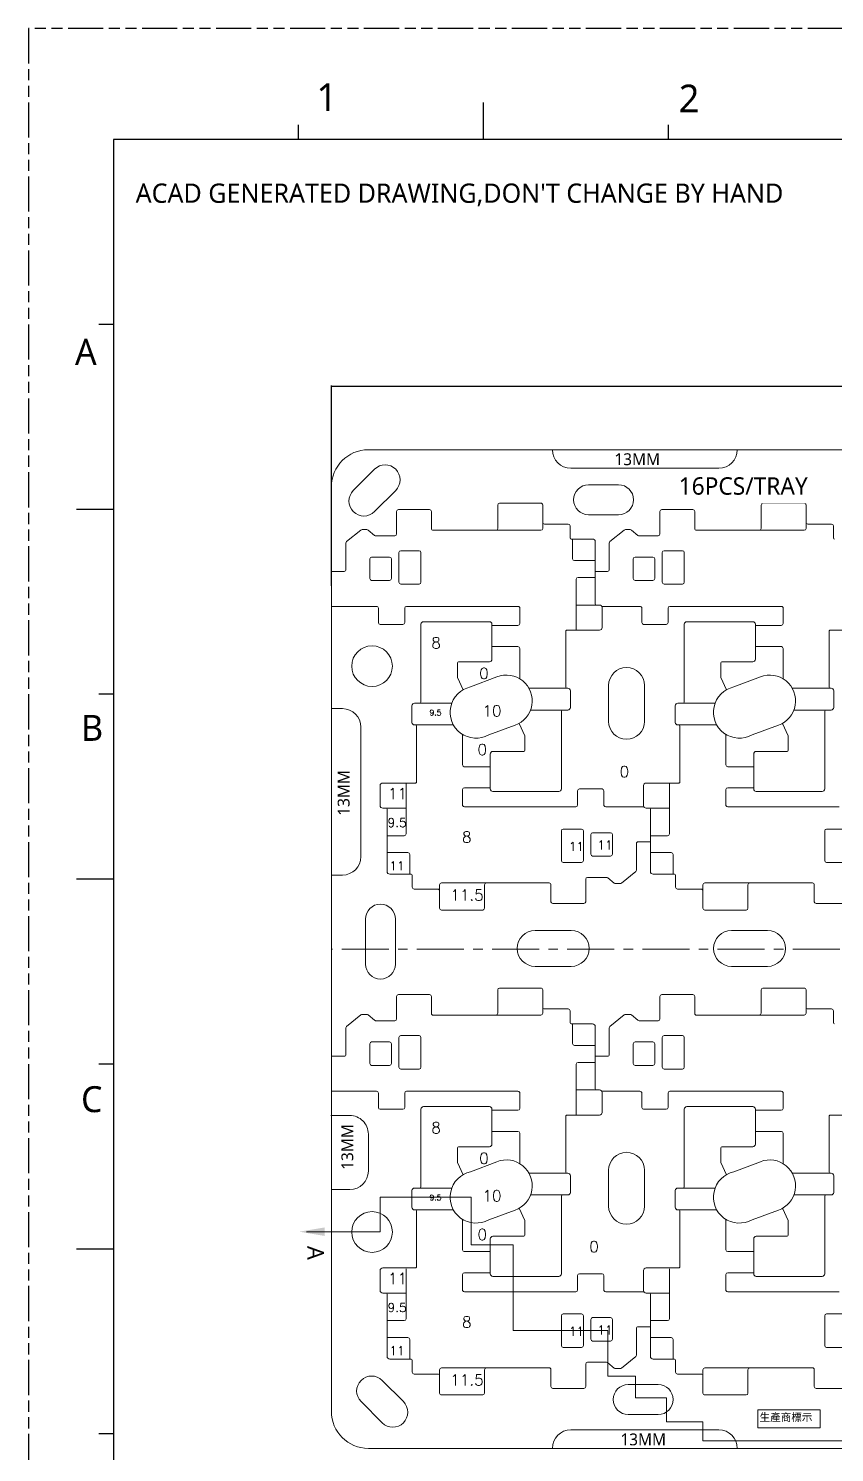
# Model space of a CAD drawing. Header units: millimetres. Extents: x 2296 to 3738, y 887 to 1467.
# Drawn here: x 2918 to 3135.9, y 1081.6 to 1466.6 of the extents above; entities that cross this region are included whole.
import ezdxf

# ---------------------------------------------------------------- set-up
doc = ezdxf.new("R2010")
doc.units = ezdxf.units.MM
doc.linetypes.add('CENTERX2', pattern=[101.6, 63.5, -12.7, 12.7, -12.7])
doc.linetypes.add('PHANTOM', pattern=[29.5, 9.5, -1.5, 3, -1.5, 3, -1.5, 9.5])
for name, color, linetype, lineweight in [('02 Tray  平面圖', 82, 'Continuous', 18), ('03 Tray 剖視圖', 140, 'Continuous', 5), ('04 Tray NOTES 說明', 10, 'Continuous', 5), ('05 Tray 實際版框', 220, 'Continuous', 25), ('倒扣', 2, 'Continuous', 0)]:
    doc.layers.add(name, color=color, linetype=linetype, lineweight=lineweight)
for name, color, linetype in [('07 標題及版別', 140, 'Continuous'), ('0PAPERF', 2, 'PHANTOM'), ('Tray 标记', 160, 'Continuous')]:
    doc.layers.add(name, color=color, linetype=linetype)
doc.styles.add('CHINE', font='')
doc.styles.get("Standard").update_dxf_attribs({"font": 'txt', "bigfont": 'gbcbig.shx'})
doc.styles.get('CHINE').set_extended_font_data('微軟正黑體')
doc.dimstyles.get("Standard").update_dxf_attribs({"dimtxt": 0.18, "dimasz": 0.18, "dimexe": 0.18, "dimexo": 0.0625, "dimgap": 0.09, "dimtad": 0, "dimtih": 1, "dimtoh": 1, "dimdec": 4, "dimzin": 0, "dimdsep": 46, "dimtxsty": 'Standard', "dimcen": 0.09, "dimadec": 0, "dimazin": 0, "dimtfac": 1, "dimtdec": 4, "dimtofl": 0, "dimtmove": 0, "dimatfit": 3, "dimfxl": 1, "dimtolj": 1, "dimtzin": 0, "dimarcsym": 0})

# ---------------------------------------------------------------- blocks, each defined once
blk = doc.blocks.new('*D1')
at = {"layer": '05 Tray 實際版框', "color": 0, "lineweight": -2, "ltscale": 0.2, "transparency": 16777216}
for p, q in [((2999.88, 1315.93), (2999.88, 1370.06)), ((3000.06, 1369.88), (3138.19, 1369.88)), ((3299.7, 1369.88), (3161.57, 1369.88)), ((3299.88, 1315.93), (3299.88, 1370.06))]:
    blk.add_line(p, q, dxfattribs=at)
at = {"layer": '05 Tray 實際版框', "color": 0, "ltscale": 0.2, "transparency": 16777216}
for points in [[(3000.06, 1369.91), (3000.06, 1369.85), (2999.88, 1369.88)], [(3299.7, 1369.91), (3299.7, 1369.85), (3299.88, 1369.88)]]:
    blk.add_solid(points, dxfattribs=at)
at = {"layer": 'Defpoints', "color": 0, "ltscale": 0.2, "transparency": 16777216}
for p in [(3299.88, 1369.88), (2999.88, 1315.87), (3299.88, 1315.87)]:
    blk.add_point(p, dxfattribs=at)
at = {"layer": '05 Tray 實際版框', "color": 0, "lineweight": 0, "ltscale": 0.2, "transparency": 16777216, "insert": (3149.88, 1369.88), "char_height": 0.18, "attachment_point": 5}
blk.add_mtext('\\A1;{\\fMicrosoft JhengHei|b0|i0|c136|p0;\\H33.333333x;\\C6;300%%P1}', dxfattribs=at)

msp = doc.modelspace()

# ---------------------------------------------------------------- linework, layer by layer
for p, q in [((3040.99559, 1436.57464), (3040.99559, 1446.57464)), ((2990.99559, 1436.57464), (2990.99559, 1440.57464)), ((3090.99559, 1436.57464), (3090.99559, 1440.57464)), ((3712.99559, 1436.57464), (2940.99559, 1436.57464)), ((2940.99559, 1436.57464), (2940.99559, 902.57464)), ((2940.99559, 1386.57464), (2936.99559, 1386.57464)), ((2940.99559, 1336.57464), (2930.99559, 1336.57464)), ((2940.99559, 1286.57464), (2936.99559, 1286.57464)), ((2940.99559, 1236.57464), (2930.99559, 1236.57464)), ((2940.99559, 1186.57464), (2936.99559, 1186.57464)), ((2940.99559, 1136.57464), (2930.99559, 1136.57464)), ((2940.99559, 1086.57464), (2936.99559, 1086.57464))]:
    msp.add_line(p, q)
at = {"layer": '02 Tray  平面圖', "linetype": 'Continuous'}
for p, q in [((3018.0237, 1336.48705), (3026.4237, 1336.48705)), ((3044.87312, 1331.4184), (3044.87312, 1337.74583)), ((3045.37312, 1338.24583), (3056.50866, 1338.24583)), ((3057.00866, 1337.74581), (3057.00851, 1333.09672)), ((3089.2237, 1336.48705), (3097.6237, 1336.48705)), ((3116.07312, 1331.4184), (3116.07312, 1337.74583)), ((3116.57312, 1338.24583), (3127.70866, 1338.24583)), ((3128.20866, 1337.74581), (3128.20851, 1333.09672)), ((3017.5237, 1329.90963), (3017.5237, 1335.98705)), ((3026.9237, 1331.41839), (3026.9237, 1335.98705)), ((3057.00851, 1333.09672), (3057.00851, 1331.4184)), ((3063.9121, 1332.5967), (3057.50851, 1332.5967)), ((3088.7237, 1329.90963), (3088.7237, 1335.98705)), ((3098.1237, 1331.41839), (3098.1237, 1335.98705)), ((3128.20851, 1333.09672), (3128.20851, 1331.4184)), ((3135.1121, 1332.5967), (3128.70851, 1332.5967)), ((3004.00451, 1327.85552), (3007.8795, 1330.97755)), ((3009.49684, 1331.0882), (3008.1932, 1331.0882)), ((3009.81924, 1330.97037), (3011.52967, 1329.52745)), ((3017.0237, 1329.40963), (3011.85207, 1329.40963)), ((3044.37312, 1330.9184), (3027.4237, 1330.91839)), ((3044.37312, 1330.9184), (3056.50851, 1330.9184)), ((3064.4121, 1328.8325), (3064.4121, 1332.0967)), ((3070.5113, 1328.5325), (3064.7121, 1328.5325)), ((3065.10999, 1328.5325), (3065.10999, 1323.22292)), ((3075.20451, 1327.85552), (3079.0795, 1330.97755)), ((3080.69684, 1331.0882), (3079.3932, 1331.0882)), ((3081.01924, 1330.97037), (3082.72967, 1329.52745)), ((3088.2237, 1329.40963), (3083.05207, 1329.40963)), ((3115.57312, 1330.9184), (3098.6237, 1330.91839)), ((3115.57312, 1330.9184), (3127.70851, 1330.9184)), ((3135.6121, 1328.8325), (3135.6121, 1332.0967)), ((3003.8182, 1327.46617), (3003.8182, 1320.29915)), ((3071.2113, 1310.9889), (3071.2113, 1327.8325)), ((3075.0182, 1327.46617), (3075.0182, 1320.29915)), ((3010.272, 1323.1708), (3010.272, 1317.8464)), ((3010.772, 1323.6708), (3015.6366, 1323.6708)), ((3016.1366, 1323.1708), (3016.1366, 1317.8464)), ((3071.2113, 1322.72292), (3065.60999, 1322.72292)), ((3081.472, 1323.1708), (3081.472, 1317.8464)), ((3081.972, 1323.6708), (3086.8366, 1323.6708)), ((3087.3366, 1323.1708), (3087.3366, 1317.8464)), ((2999.88054, 1319.79915), (3003.3182, 1319.79915)), ((3015.6366, 1317.3464), (3010.772, 1317.3464)), ((3066.0994, 1317.66043), (3066.0994, 1304.10406)), ((3071.2113, 1318.16043), (3066.5994, 1318.16043)), ((3071.2113, 1319.79915), (3074.5182, 1319.79915)), ((3086.8366, 1317.3464), (3081.972, 1317.3464)), ((2999.88054, 1310.3305), (3012.1112, 1310.3305)), ((3012.6112, 1309.8305), (3012.6112, 1305.97953)), ((3019.7112, 1309.8305), (3019.7112, 1305.97953)), ((3020.2112, 1310.3305), (3050.32981, 1310.3305)), ((3050.82981, 1305.68862), (3050.82981, 1309.8305)), ((3072.3993, 1310.6889), (3066.0994, 1310.6889)), ((3073.01029, 1310.3305), (3083.3112, 1310.3305)), ((3073.0993, 1309.9889), (3073.0993, 1304.60406)), ((3083.8112, 1309.8305), (3083.8112, 1305.97953)), ((3090.9112, 1309.8305), (3090.9112, 1305.97953)), ((3091.4112, 1310.3305), (3121.52981, 1310.3305)), ((3122.02981, 1305.68862), (3122.02981, 1309.8305)), ((3019.2112, 1305.47953), (3013.1112, 1305.47953)), ((3024.09367, 1305.49779), (3024.09367, 1284.47159)), ((3042.60477, 1306.19779), (3024.79367, 1306.19779)), ((3043.30477, 1296.05699), (3043.30477, 1305.49779)), ((3090.4112, 1305.47953), (3084.3112, 1305.47953)), ((3095.29367, 1305.49779), (3095.29367, 1284.47159)), ((3113.80477, 1306.19779), (3095.99367, 1306.19779)), ((3114.50477, 1296.05699), (3114.50477, 1305.49779)), ((3063.2372, 1288.5089), (3063.2372, 1303.60406)), ((3063.5372, 1303.90406), (3072.3993, 1303.90406)), ((3134.4372, 1288.5089), (3134.4372, 1303.60406)), ((3134.7372, 1303.90406), (3143.5993, 1303.90406)), ((3050.8366, 1290.74891), (3050.8366, 1298.98862)), ((3122.0366, 1290.74891), (3122.0366, 1298.98862)), ((3033.97525, 1295.05699), (3033.97525, 1291.20899)), ((3034.27525, 1295.35699), (3042.60477, 1295.35699)), ((3105.17525, 1295.05699), (3105.17525, 1291.20899)), ((3105.47525, 1295.35699), (3113.80477, 1295.35699)), ((3033.9912, 1291.11249), (3035.49502, 1287.77366)), ((3105.1912, 1291.11249), (3106.69502, 1287.77366)), ((3063.7894, 1288.2089), (3053.28419, 1288.2089)), ((3064.4894, 1283.0089), (3064.4894, 1287.5089)), ((3134.9894, 1288.2089), (3124.48419, 1288.2089)), ((3135.6894, 1283.0089), (3135.6894, 1287.5089)), ((3021.67167, 1283.47159), (3021.67167, 1278.97159)), ((3032.42874, 1284.17159), (3022.37167, 1284.17159)), ((3053.73233, 1282.30889), (3063.7894, 1282.3089)), ((3092.87167, 1283.47159), (3092.87167, 1278.97159)), ((3103.62874, 1284.17159), (3093.57167, 1284.17159)), ((3124.93233, 1282.30889), (3134.9894, 1282.3089)), ((3052.16988, 1275.36799), (3050.66606, 1278.70682)), ((3062.0674, 1260.9827), (3062.0674, 1282.0089)), ((3123.36988, 1275.36799), (3121.86606, 1278.70682)), ((3133.2674, 1260.9827), (3133.2674, 1282.0089)), ((3022.37167, 1278.27159), (3032.87689, 1278.27159)), ((3022.92387, 1277.97159), (3022.92387, 1262.87642)), ((3035.32447, 1275.73158), (3035.32447, 1267.55908)), ((3035.32447, 1275.73158), (3035.32447, 1267.49186)), ((3052.18582, 1271.4235), (3052.18582, 1275.27149)), ((3093.57167, 1278.27159), (3104.07689, 1278.27159)), ((3094.12387, 1277.97159), (3094.12387, 1262.87642)), ((3106.52447, 1275.73159), (3106.52447, 1267.55909)), ((3106.52447, 1275.73159), (3106.52447, 1267.49188)), ((3123.38582, 1271.4235), (3123.38582, 1275.27149)), ((3051.88582, 1271.1235), (3043.5563, 1271.12349)), ((3123.08582, 1271.1235), (3114.7563, 1271.12349)), ((3042.8563, 1270.42349), (3042.8563, 1260.9827)), ((3114.0563, 1270.42349), (3114.0563, 1260.9827)), ((3013.06177, 1256.49159), (3013.06177, 1261.87642)), ((3022.62387, 1262.57642), (3013.76177, 1262.57642)), ((3020.06167, 1248.82005), (3020.06167, 1262.37642)), ((3035.33127, 1260.79186), (3035.33127, 1256.64999)), ((3043.5563, 1260.2827), (3061.3674, 1260.2827)), ((3066.44987, 1256.64999), (3066.44987, 1260.50096)), ((3066.94987, 1261.00096), (3073.04987, 1261.00096)), ((3073.54987, 1256.64999), (3073.54987, 1260.50096)), ((3084.26177, 1256.49159), (3084.26177, 1261.87642)), ((3093.82387, 1262.57642), (3084.96177, 1262.57642)), ((3091.26167, 1248.82005), (3091.26167, 1262.37642)), ((3106.53127, 1260.79188), (3106.53127, 1256.65)), ((3114.7563, 1260.2827), (3132.5674, 1260.2827)), ((3013.76177, 1255.79159), (3020.06167, 1255.79159)), ((3014.94977, 1255.49159), (3014.94978, 1238.64799)), ((3065.94987, 1256.14999), (3035.83127, 1256.14999)), ((3084.35078, 1256.14999), (3074.04987, 1256.14999)), ((3084.96177, 1255.79159), (3091.26167, 1255.79159)), ((3086.14977, 1255.49159), (3086.14978, 1238.64799)), ((3137.14987, 1256.15), (3107.03127, 1256.15)), ((3014.94977, 1248.32005), (3019.56167, 1248.32005)), ((3070.02447, 1243.30969), (3070.02447, 1248.63409)), ((3070.52447, 1249.13409), (3075.38908, 1249.13409)), ((3075.88908, 1243.30969), (3075.88908, 1248.63409)), ((3086.14977, 1248.32005), (3090.76167, 1248.32005)), ((3014.94978, 1243.75757), (3020.55109, 1243.75757)), ((3082.34287, 1239.01432), (3082.34287, 1246.18134)), ((3086.14977, 1246.68134), (3082.84287, 1246.68134)), ((3086.14978, 1243.75757), (3091.75109, 1243.75757)), ((3021.05109, 1237.94799), (3021.05109, 1243.25757)), ((3075.38908, 1242.80969), (3070.52447, 1242.80969)), ((3092.25109, 1237.94799), (3092.25109, 1243.25757)), ((3015.64978, 1237.94799), (3021.44898, 1237.94799)), ((3021.74898, 1237.64799), (3021.74898, 1234.38379)), ((3068.63737, 1236.57086), (3068.63737, 1230.49344)), ((3069.13737, 1237.07086), (3074.309, 1237.07086)), ((3076.34183, 1235.51011), (3074.63141, 1236.95303)), ((3082.15657, 1238.62497), (3078.28158, 1235.50293)), ((3086.84978, 1237.94799), (3092.64898, 1237.94799)), ((3092.94898, 1237.64799), (3092.94898, 1234.38379)), ((3022.24898, 1233.88379), (3028.65257, 1233.88379)), ((3029.15241, 1228.73468), (3029.15257, 1233.38377)), ((3029.15257, 1233.38377), (3029.15257, 1235.06209)), ((3041.78795, 1235.56209), (3029.65257, 1235.56209)), ((3041.28795, 1235.06209), (3041.28795, 1228.73466)), ((3041.78795, 1235.56209), (3058.73737, 1235.56209)), ((3059.23737, 1235.06209), (3059.23737, 1230.49344)), ((3076.66424, 1235.39228), (3077.96788, 1235.39228)), ((3093.44898, 1233.88379), (3099.85257, 1233.88379)), ((3100.35241, 1228.73468), (3100.35257, 1233.38377)), ((3100.35257, 1233.38377), (3100.35257, 1235.06209)), ((3112.98795, 1235.56209), (3100.85257, 1235.56209)), ((3112.48795, 1235.06209), (3112.48795, 1228.73466)), ((3112.98795, 1235.56209), (3129.93737, 1235.56209)), ((3130.43737, 1235.06209), (3130.43737, 1230.49344)), ((3040.78795, 1228.23466), (3029.65241, 1228.23466)), ((3068.13737, 1229.99344), (3059.73737, 1229.99344)), ((3111.98795, 1228.23466), (3100.85241, 1228.23466)), ((3139.33737, 1229.99344), (3130.93737, 1229.99344)), ((3018.0237, 1205.37918), (3026.4237, 1205.37918)), ((3044.87312, 1200.31053), (3044.87312, 1206.63796)), ((3045.37312, 1207.13796), (3056.50866, 1207.13796)), ((3057.00866, 1206.63794), (3057.00851, 1201.98885)), ((3089.2237, 1205.37918), (3097.6237, 1205.37918)), ((3116.07312, 1200.31053), (3116.07312, 1206.63796)), ((3116.57312, 1207.13796), (3127.70866, 1207.13796)), ((3128.20866, 1206.63794), (3128.20851, 1201.98885)), ((3017.5237, 1198.80176), (3017.5237, 1204.87918)), ((3026.9237, 1200.31053), (3026.9237, 1204.87918)), ((3057.00851, 1201.98885), (3057.00851, 1200.31053)), ((3063.9121, 1201.48883), (3057.50851, 1201.48883)), ((3088.7237, 1198.80176), (3088.7237, 1204.87918)), ((3098.1237, 1200.31053), (3098.1237, 1204.87918)), ((3128.20851, 1201.98885), (3128.20851, 1200.31053)), ((3135.1121, 1201.48883), (3128.70851, 1201.48883)), ((3004.00451, 1196.74765), (3007.8795, 1199.86968)), ((3009.49684, 1199.98033), (3008.1932, 1199.98033)), ((3009.81924, 1199.86251), (3011.52967, 1198.41959)), ((3017.0237, 1198.30176), (3011.85207, 1198.30176)), ((3044.37312, 1199.81053), (3027.4237, 1199.81053)), ((3044.37312, 1199.81053), (3056.50851, 1199.81053)), ((3064.4121, 1197.72463), (3064.4121, 1200.98883)), ((3075.20451, 1196.74765), (3079.0795, 1199.86968)), ((3080.69684, 1199.98033), (3079.3932, 1199.98033)), ((3081.01924, 1199.86251), (3082.72967, 1198.41959)), ((3088.2237, 1198.30176), (3083.05207, 1198.30176)), ((3115.57312, 1199.81053), (3098.6237, 1199.81053)), ((3115.57312, 1199.81053), (3127.70851, 1199.81053)), ((3135.6121, 1197.72463), (3135.6121, 1200.98883)), ((3003.8182, 1196.3583), (3003.8182, 1189.19128)), ((3070.5113, 1197.42463), (3064.7121, 1197.42463)), ((3065.10999, 1197.42463), (3065.10999, 1192.11505)), ((3071.2113, 1179.88103), (3071.2113, 1196.72463)), ((3075.0182, 1196.3583), (3075.0182, 1189.19128)), ((3010.272, 1192.06293), (3010.272, 1186.73853)), ((3010.772, 1192.56293), (3015.6366, 1192.56293)), ((3016.1366, 1192.06293), (3016.1366, 1186.73853)), ((3071.2113, 1191.61505), (3065.60999, 1191.61505)), ((3081.472, 1192.06293), (3081.472, 1186.73853)), ((3081.972, 1192.56293), (3086.8366, 1192.56293)), ((3087.3366, 1192.06293), (3087.3366, 1186.73853)), ((2999.88054, 1188.69128), (3003.3182, 1188.69128)), ((3015.6366, 1186.23853), (3010.772, 1186.23853)), ((3066.0994, 1186.55256), (3066.0994, 1172.9962)), ((3071.2113, 1187.05256), (3066.5994, 1187.05256)), ((3071.2113, 1188.69128), (3074.5182, 1188.69128)), ((3086.8366, 1186.23853), (3081.972, 1186.23853)), ((2999.88054, 1179.22263), (3012.1112, 1179.22263)), ((3012.6112, 1178.72263), (3012.6112, 1174.87166)), ((3019.7112, 1178.72263), (3019.7112, 1174.87166)), ((3020.2112, 1179.22263), (3050.32981, 1179.22263)), ((3050.82981, 1174.58075), (3050.82981, 1178.72263)), ((3072.3993, 1179.58103), (3066.0994, 1179.58103)), ((3073.01029, 1179.22263), (3083.3112, 1179.22263)), ((3073.0993, 1178.88103), (3073.0993, 1173.4962)), ((3083.8112, 1178.72263), (3083.8112, 1174.87166)), ((3090.9112, 1178.72263), (3090.9112, 1174.87166)), ((3091.4112, 1179.22263), (3121.52981, 1179.22263)), ((3122.02981, 1174.58075), (3122.02981, 1178.72263)), ((3019.2112, 1174.37166), (3013.1112, 1174.37166)), ((3024.09367, 1174.38992), (3024.09367, 1153.36372)), ((3042.60477, 1175.08992), (3024.79367, 1175.08992)), ((3043.30477, 1164.94912), (3043.30477, 1174.38992)), ((3090.4112, 1174.37166), (3084.3112, 1174.37166)), ((3095.29367, 1174.38992), (3095.29367, 1153.36372)), ((3113.80477, 1175.08992), (3095.99367, 1175.08992)), ((3114.50477, 1164.94912), (3114.50477, 1174.38992)), ((3063.2372, 1157.40103), (3063.2372, 1172.4962)), ((3063.5372, 1172.7962), (3072.3993, 1172.7962)), ((3134.4372, 1157.40103), (3134.4372, 1172.4962)), ((3134.7372, 1172.7962), (3143.5993, 1172.7962)), ((3050.8366, 1159.64104), (3050.8366, 1167.88075)), ((3122.0366, 1159.64104), (3122.0366, 1167.88075)), ((3033.97525, 1163.94912), (3033.97525, 1160.10112)), ((3034.27525, 1164.24912), (3042.60477, 1164.24912)), ((3105.17525, 1163.94912), (3105.17525, 1160.10112)), ((3105.47525, 1164.24912), (3113.80477, 1164.24912)), ((3033.9912, 1160.00463), (3035.49502, 1156.6658)), ((3105.1912, 1160.00463), (3106.69502, 1156.6658)), ((3063.7894, 1157.10103), (3053.28419, 1157.10103)), ((3064.4894, 1151.90103), (3064.4894, 1156.40103)), ((3134.9894, 1157.10103), (3124.48419, 1157.10103)), ((3135.6894, 1151.90103), (3135.6894, 1156.40103)), ((3021.67167, 1152.36372), (3021.67167, 1147.86372)), ((3032.42874, 1153.06372), (3022.37167, 1153.06372)), ((3092.87167, 1152.36372), (3092.87167, 1147.86372)), ((3103.62874, 1153.06372), (3093.57167, 1153.06372)), ((3052.16988, 1144.26012), (3050.66606, 1147.59895)), ((3053.73233, 1151.20103), (3063.7894, 1151.20103)), ((3062.0674, 1129.87483), (3062.0674, 1150.90103)), ((3123.36988, 1144.26012), (3121.86606, 1147.59895)), ((3124.93233, 1151.20103), (3134.9894, 1151.20103)), ((3133.2674, 1129.87483), (3133.2674, 1150.90103)), ((3022.37167, 1147.16372), (3032.87689, 1147.16372)), ((3022.92387, 1146.86372), (3022.92387, 1131.76855)), ((3035.32447, 1144.62371), (3035.32447, 1136.45121)), ((3035.32447, 1144.62371), (3035.32447, 1136.384)), ((3052.18582, 1140.31563), (3052.18582, 1144.16363)), ((3093.57167, 1147.16372), (3104.07689, 1147.16372)), ((3094.12387, 1146.86372), (3094.12387, 1131.76855)), ((3106.52447, 1144.62372), (3106.52447, 1136.38401)), ((3106.52447, 1144.62372), (3106.52447, 1136.45123)), ((3123.38582, 1140.31563), (3123.38582, 1144.16363)), ((3051.88582, 1140.01563), (3043.5563, 1140.01563)), ((3123.08582, 1140.01563), (3114.7563, 1140.01563)), ((3042.8563, 1139.31563), (3042.8563, 1129.87483)), ((3114.0563, 1139.31563), (3114.0563, 1129.87483)), ((3013.06177, 1125.38372), (3013.06177, 1130.76855)), ((3022.62387, 1131.46855), (3013.76177, 1131.46855)), ((3020.06167, 1117.71219), (3020.06167, 1131.26855)), ((3035.33127, 1129.684), (3035.33127, 1125.54212)), ((3043.5563, 1129.17483), (3061.3674, 1129.17483)), ((3066.44987, 1125.54212), (3066.44987, 1129.39309)), ((3066.94987, 1129.89309), (3073.04987, 1129.89309)), ((3073.54987, 1125.54212), (3073.54987, 1129.39309)), ((3084.26177, 1125.38372), (3084.26177, 1130.76855)), ((3093.82387, 1131.46855), (3084.96177, 1131.46855)), ((3091.26167, 1117.71219), (3091.26167, 1131.26855)), ((3106.53127, 1129.68401), (3106.53127, 1125.54214)), ((3114.7563, 1129.17483), (3132.5674, 1129.17483)), ((3013.76177, 1124.68372), (3020.06167, 1124.68372)), ((3014.94977, 1124.38372), (3014.94978, 1107.54012)), ((3065.94987, 1125.04212), (3035.83127, 1125.04212)), ((3084.35078, 1125.04212), (3074.04987, 1125.04212)), ((3084.96177, 1124.68372), (3091.26167, 1124.68372)), ((3086.14977, 1124.38372), (3086.14978, 1107.54012)), ((3137.14987, 1125.04214), (3107.03127, 1125.04214)), ((3014.94977, 1117.21219), (3019.56167, 1117.21219)), ((3070.02447, 1112.20182), (3070.02447, 1117.52622)), ((3070.52447, 1118.02622), (3075.38908, 1118.02622)), ((3075.88908, 1112.20182), (3075.88908, 1117.52622)), ((3086.14977, 1117.21219), (3090.76167, 1117.21219)), ((3082.34287, 1107.90645), (3082.34287, 1115.07347)), ((3086.14977, 1115.57347), (3082.84287, 1115.57347)), ((3014.94978, 1112.6497), (3020.55109, 1112.6497)), ((3021.05109, 1106.84012), (3021.05109, 1112.1497)), ((3075.38908, 1111.70182), (3070.52447, 1111.70182)), ((3086.14978, 1112.6497), (3091.75109, 1112.6497)), ((3092.25109, 1106.84012), (3092.25109, 1112.1497)), ((3015.64978, 1106.84012), (3021.44898, 1106.84012)), ((3021.74898, 1106.54012), (3021.74898, 1103.27592)), ((3068.63737, 1105.46299), (3068.63737, 1099.38557)), ((3069.13737, 1105.96299), (3074.309, 1105.96299)), ((3076.34183, 1104.40224), (3074.63141, 1105.84516)), ((3082.15657, 1107.5171), (3078.28158, 1104.39507)), ((3086.84978, 1106.84012), (3092.64898, 1106.84012)), ((3092.94898, 1106.54012), (3092.94898, 1103.27592)), ((3022.24898, 1102.77592), (3028.65257, 1102.77592)), ((3029.15241, 1097.62681), (3029.15257, 1102.2759)), ((3029.15257, 1102.2759), (3029.15257, 1103.95422)), ((3041.78795, 1104.45422), (3029.65257, 1104.45422)), ((3041.28795, 1103.95422), (3041.28795, 1097.62679)), ((3041.78795, 1104.45422), (3058.73737, 1104.45422)), ((3059.23737, 1103.95422), (3059.23737, 1099.38557)), ((3076.66424, 1104.28442), (3077.96788, 1104.28442)), ((3093.44898, 1102.77592), (3099.85257, 1102.77592)), ((3100.35241, 1097.62681), (3100.35257, 1102.2759)), ((3100.35257, 1102.2759), (3100.35257, 1103.95422)), ((3112.98795, 1104.45422), (3100.85257, 1104.45422)), ((3112.48795, 1103.95422), (3112.48795, 1097.62679)), ((3112.98795, 1104.45422), (3129.93737, 1104.45422)), ((3130.43737, 1103.95422), (3130.43737, 1099.38557)), ((3068.13737, 1098.88557), (3059.73737, 1098.88557)), ((3139.33737, 1098.88557), (3130.93737, 1098.88557)), ((3040.78795, 1097.12679), (3029.65241, 1097.12679)), ((3111.98795, 1097.12679), (3100.85241, 1097.12679))]:
    msp.add_line(p, q, dxfattribs=at)
at = {"layer": '02 Tray  平面圖', "lineweight": 18}
for p, q in [((3018.14851, 1324.89382), (3018.14851, 1316.84469)), ((3023.60601, 1325.39382), (3018.64851, 1325.39382)), ((3024.10601, 1324.89382), (3024.10601, 1316.84469)), ((3089.34851, 1324.89382), (3089.34851, 1316.84469)), ((3094.80601, 1325.39382), (3089.84851, 1325.39382)), ((3095.30601, 1324.89382), (3095.30601, 1316.84469)), ((3023.60601, 1316.34469), (3018.64851, 1316.34469)), ((3094.80601, 1316.34469), (3089.84851, 1316.34469)), ((3062.05507, 1241.58667), (3062.05507, 1249.63579)), ((3062.55507, 1250.13579), (3067.51256, 1250.13579)), ((3068.01256, 1241.58667), (3068.01256, 1249.63579)), ((3133.25507, 1241.58667), (3133.25507, 1249.63579)), ((3133.75507, 1250.13579), (3138.71256, 1250.13579)), ((3062.55507, 1241.08667), (3067.51256, 1241.08667)), ((3133.75507, 1241.08667), (3138.71256, 1241.08667)), ((3018.14851, 1193.78595), (3018.14851, 1185.73683)), ((3023.60601, 1194.28595), (3018.64851, 1194.28595)), ((3024.10601, 1193.78595), (3024.10601, 1185.73683)), ((3089.34851, 1193.78595), (3089.34851, 1185.73683)), ((3094.80601, 1194.28595), (3089.84851, 1194.28595)), ((3095.30601, 1193.78595), (3095.30601, 1185.73683)), ((3023.60601, 1185.23683), (3018.64851, 1185.23683)), ((3094.80601, 1185.23683), (3089.84851, 1185.23683)), ((3062.05507, 1110.4788), (3062.05507, 1118.52792)), ((3062.55507, 1119.02792), (3067.51256, 1119.02792)), ((3068.01256, 1110.4788), (3068.01256, 1118.52792)), ((3133.25507, 1110.4788), (3133.25507, 1118.52792)), ((3133.75507, 1119.02792), (3138.71256, 1119.02792)), ((3062.55507, 1109.9788), (3067.51256, 1109.9788)), ((3133.75507, 1109.9788), (3138.71256, 1109.9788))]:
    msp.add_line(p, q, dxfattribs=at)
at = {"layer": '02 Tray  平面圖'}
for p, q in [((3050.32981, 1305.18862), (3043.30477, 1305.18862)), ((3121.52981, 1305.18862), (3114.50477, 1305.18862)), ((3050.3366, 1299.48862), (3043.30477, 1299.48862)), ((3121.5366, 1299.48862), (3114.50477, 1299.48862)), ((3037.52422, 1288.54931), (3044.65815, 1291.30743)), ((3108.72422, 1288.54931), (3115.85815, 1291.30743)), ((3042.42242, 1275.60777), (3049.56752, 1278.19728)), ((3113.62242, 1275.60777), (3120.76752, 1278.19728)), ((3035.82447, 1266.99186), (3042.8563, 1266.99186)), ((3107.02447, 1266.99188), (3114.0563, 1266.99188)), ((3035.83127, 1261.29186), (3042.8563, 1261.29186)), ((3107.03127, 1261.29188), (3114.0563, 1261.29188)), ((3050.32981, 1174.08075), (3043.30477, 1174.08075)), ((3121.52981, 1174.08075), (3114.50477, 1174.08075)), ((3050.3366, 1168.38075), (3043.30477, 1168.38075)), ((3121.5366, 1168.38075), (3114.50477, 1168.38075)), ((3037.52422, 1157.44144), (3044.65815, 1160.19956)), ((3108.72422, 1157.44144), (3115.85815, 1160.19956)), ((3042.42242, 1144.4999), (3049.56752, 1147.08941)), ((3113.62242, 1144.4999), (3120.76752, 1147.08941)), ((3035.82447, 1135.884), (3042.8563, 1135.884)), ((3107.02447, 1135.88401), (3114.0563, 1135.88401)), ((3035.83127, 1130.184), (3042.8563, 1130.184)), ((3107.03127, 1130.18401), (3114.0563, 1130.18401))]:
    msp.add_line(p, q, dxfattribs=at)
at = {"layer": '02 Tray  平面圖', "linetype": 'Continuous'}
for centre, radius, start, end in [((3018.0237, 1335.98705), 0.5, 90, 180), ((3026.4237, 1335.98705), 0.5, 0, 90), ((3045.37312, 1337.74583), 0.5, 90, 180), ((3056.50866, 1337.74583), 0.5, 359.9978164, 90), ((3089.2237, 1335.98705), 0.5, 90, 180), ((3097.6237, 1335.98705), 0.5, 0, 90), ((3116.57312, 1337.74583), 0.5, 90, 180), ((3127.70866, 1337.74583), 0.5, 359.9978164, 90), ((3057.50851, 1333.0967), 0.5, 179.9978164, 270), ((3063.9121, 1332.0967), 0.5, 0, 90), ((3128.70851, 1333.0967), 0.5, 179.9978164, 270), ((3135.1121, 1332.0967), 0.5, 0, 90), ((3008.1932, 1330.5882), 0.5, 89.9999985, 128.8579507), ((3009.49684, 1330.5882), 0.5, 49.848925, 89.9999985), ((3011.85207, 1329.90963), 0.5, 229.848925, 270), ((3017.0237, 1329.90963), 0.5, 270, 0), ((3027.4237, 1331.41839), 0.5, 180, 270.0000111), ((3044.37312, 1331.4184), 0.5, 270.0000111, 0), ((3056.50851, 1331.4184), 0.5, 270, 0), ((3064.7121, 1328.8325), 0.3, 180, 270), ((3070.5113, 1327.8325), 0.7, 0.0000046, 90), ((3079.3932, 1330.5882), 0.5, 89.9999985, 128.8579507), ((3080.69684, 1330.5882), 0.5, 49.848925, 89.9999985), ((3083.05207, 1329.90963), 0.5, 229.848925, 270), ((3088.2237, 1329.90963), 0.5, 270, 0), ((3098.6237, 1331.41839), 0.5, 180, 270.0000111), ((3115.57312, 1331.4184), 0.5, 270.0000111, 0), ((3127.70851, 1331.4184), 0.5, 270, 0), ((3135.9121, 1328.8325), 0.3, 180, 270), ((3004.3182, 1327.46617), 0.5, 128.8579507, 180.0000028), ((3075.5182, 1327.46617), 0.5, 128.8579507, 180.0000028), ((3010.772, 1323.1708), 0.5, 90, 180), ((3015.6366, 1323.1708), 0.5, 0, 90), ((3065.60999, 1323.22292), 0.5, 180, 270), ((3081.972, 1323.1708), 0.5, 90, 180), ((3086.8366, 1323.1708), 0.5, 0, 90), ((3003.3182, 1320.29915), 0.5, 270, 0.0000028), ((3010.772, 1317.8464), 0.5, 180, 270), ((3015.6366, 1317.8464), 0.5, 270, 0), ((3066.5994, 1317.66043), 0.5, 90, 180), ((3074.5182, 1320.29915), 0.5, 270, 0.0000028), ((3081.972, 1317.8464), 0.5, 180, 270), ((3086.8366, 1317.8464), 0.5, 270, 0), ((3012.1112, 1309.8305), 0.5, 0, 90.0000008), ((3020.2112, 1309.8305), 0.5, 90.0000009, 180), ((3050.32981, 1309.8305), 0.5, 0, 90.0000009), ((3071.5113, 1310.9889), 0.3, 180.0000046, 270), ((3072.3993, 1309.9889), 0.7, 0, 90), ((3083.3112, 1309.8305), 0.5, 0, 90.0000008), ((3091.4112, 1309.8305), 0.5, 90.0000009, 180), ((3121.52981, 1309.8305), 0.5, 0, 90.0000009), ((3013.1112, 1305.97953), 0.5, 180, 270), ((3019.2112, 1305.97953), 0.5, 270, 0), ((3024.79367, 1305.49779), 0.7, 90.0000016, 179.9999979), ((3042.60477, 1305.49779), 0.7, 0.0000118, 90.0000016), ((3084.3112, 1305.97953), 0.5, 180, 270), ((3090.4112, 1305.97953), 0.5, 270, 0), ((3095.99367, 1305.49779), 0.7, 90.0000016, 179.9999979), ((3113.80477, 1305.49779), 0.7, 0.0000118, 90.0000016), ((3063.5372, 1303.60406), 0.3, 90, 180.000003), ((3072.3993, 1304.60406), 0.7, 270, 0), ((3134.7372, 1303.60406), 0.3, 90, 180.000003), ((3034.27525, 1295.05699), 0.3, 90.0000059, 180), ((3042.60477, 1296.05699), 0.7, 270.0000059, 0.0000118), ((3105.47525, 1295.05699), 0.3, 90.0000059, 180), ((3113.80477, 1296.05699), 0.7, 270.0000059, 0.0000118), ((3034.27525, 1291.20899), 0.3, 180, 198.7632436), ((3105.47525, 1291.20899), 0.3, 180, 198.7632436), ((3063.5372, 1288.5089), 0.3, 180.000003, 270), ((3063.7894, 1287.5089), 0.7, 0.0000065, 90), ((3134.7372, 1288.5089), 0.3, 180.000003, 270), ((3134.9894, 1287.5089), 0.7, 0.0000065, 90), ((3022.37167, 1283.47159), 0.7, 90.0000113, 180.0000065), ((3023.79367, 1284.47159), 0.3, 270.0000113, 359.9999979), ((3062.3674, 1282.0089), 0.3, 90.0000113, 179.9999979), ((3063.7894, 1283.0089), 0.7, 270.0000113, 0.0000065), ((3093.57167, 1283.47159), 0.7, 90.0000113, 180.0000065), ((3094.99367, 1284.47159), 0.3, 270.0000113, 359.9999979), ((3133.5674, 1282.0089), 0.3, 90.0000113, 179.9999979), ((3134.9894, 1283.0089), 0.7, 270.0000113, 0.0000065), ((3022.37167, 1278.97159), 0.7, 180.0000065, 270), ((3093.57167, 1278.97159), 0.7, 180.0000065, 270), ((3022.62387, 1277.97159), 0.3, 0.000003, 90), ((3051.88582, 1275.27149), 0.3, 0, 18.7632436), ((3093.82387, 1277.97159), 0.3, 0.000003, 90), ((3123.08582, 1275.27149), 0.3, 0, 18.7632436), ((3043.5563, 1270.42349), 0.7, 90.0000059, 180.0000118), ((3051.88582, 1271.4235), 0.3, 270.0000059, 0), ((3114.7563, 1270.42349), 0.7, 90.0000059, 180.0000118), ((3123.08582, 1271.4235), 0.3, 270.0000059, 0), ((3013.76177, 1261.87642), 0.7, 90, 180), ((3022.62387, 1262.87642), 0.3, 270, 0.000003), ((3043.5563, 1260.9827), 0.7, 180.0000118, 270.0000016), ((3061.3674, 1260.9827), 0.7, 270.0000016, 359.9999979), ((3066.94987, 1260.50096), 0.5, 90, 180), ((3073.04987, 1260.50096), 0.5, 0, 90), ((3084.96177, 1261.87642), 0.7, 90, 180), ((3093.82387, 1262.87642), 0.3, 270, 0.000003), ((3114.7563, 1260.9827), 0.7, 180.0000118, 270.0000016), ((3132.5674, 1260.9827), 0.7, 270.0000016, 359.9999979), ((3013.76177, 1256.49159), 0.7, 180, 270), ((3014.64977, 1255.49159), 0.3, 0.0000046, 90), ((3035.83127, 1256.64999), 0.5, 180, 270.0000009), ((3065.94987, 1256.64999), 0.5, 270.0000009, 360), ((3074.04987, 1256.64999), 0.5, 180, 270.0000008), ((3084.96177, 1256.49159), 0.7, 180, 270), ((3085.84977, 1255.49159), 0.3, 0.0000046, 90), ((3107.03127, 1256.65), 0.5, 180, 270.0000009), ((3019.56167, 1248.82005), 0.5, 270, 0), ((3070.52447, 1248.63409), 0.5, 90, 180), ((3075.38908, 1248.63409), 0.5, 0, 90), ((3090.76167, 1248.82005), 0.5, 270, 0), ((3020.55109, 1243.25757), 0.5, 360, 90), ((3082.84287, 1246.18134), 0.5, 90, 180.0000028), ((3091.75109, 1243.25757), 0.5, 360, 90), ((3070.52447, 1243.30969), 0.5, 180, 270), ((3075.38908, 1243.30969), 0.5, 270, 0), ((3015.64978, 1238.64799), 0.7, 180.0000046, 270), ((3021.44898, 1237.64799), 0.3, 0, 90), ((3069.13737, 1236.57086), 0.5, 90, 180), ((3074.309, 1236.57086), 0.5, 49.848925, 90), ((3081.84287, 1239.01432), 0.5, 308.8579507, 0.0000028), ((3086.84978, 1238.64799), 0.7, 180.0000046, 270), ((3092.64898, 1237.64799), 0.3, 0, 90), ((3022.24898, 1234.38379), 0.5, 180, 270), ((3028.65257, 1233.38379), 0.5, 359.9978164, 90), ((3029.65257, 1235.06209), 0.5, 90, 180), ((3041.78795, 1235.06209), 0.5, 90.0000111, 180), ((3058.73737, 1235.06209), 0.5, 0, 90.0000111), ((3076.66424, 1235.89228), 0.5, 229.848925, 269.9999985), ((3077.96788, 1235.89228), 0.5, 269.9999985, 308.8579507), ((3093.44898, 1234.38379), 0.5, 180, 270), ((3099.85257, 1233.38379), 0.5, 359.9978164, 90), ((3100.85257, 1235.06209), 0.5, 90, 180), ((3112.98795, 1235.06209), 0.5, 90.0000111, 180), ((3129.93737, 1235.06209), 0.5, 0, 90.0000111), ((3029.65241, 1228.73466), 0.5, 179.9978164, 270), ((3040.78795, 1228.73466), 0.5, 270, 0), ((3059.73737, 1230.49344), 0.5, 180, 270), ((3068.13737, 1230.49344), 0.5, 270, 0), ((3100.85241, 1228.73466), 0.5, 179.9978164, 270), ((3111.98795, 1228.73466), 0.5, 270, 0), ((3130.93737, 1230.49344), 0.5, 180, 270), ((3018.0237, 1204.87918), 0.5, 90, 180), ((3026.4237, 1204.87918), 0.5, 0, 90), ((3045.37312, 1206.63796), 0.5, 90, 180), ((3056.50866, 1206.63796), 0.5, 359.9978164, 90), ((3089.2237, 1204.87918), 0.5, 90, 180), ((3097.6237, 1204.87918), 0.5, 0, 90), ((3116.57312, 1206.63796), 0.5, 90, 180), ((3127.70866, 1206.63796), 0.5, 359.9978164, 90), ((3057.50851, 1201.98883), 0.5, 179.9978164, 270), ((3063.9121, 1200.98883), 0.5, 0, 90), ((3128.70851, 1201.98883), 0.5, 179.9978164, 270), ((3135.1121, 1200.98883), 0.5, 0, 90), ((3008.1932, 1199.48033), 0.5, 89.9999985, 128.8579507), ((3009.49684, 1199.48033), 0.5, 49.848925, 89.9999985), ((3011.85207, 1198.80176), 0.5, 229.848925, 270), ((3017.0237, 1198.80176), 0.5, 270, 0), ((3027.4237, 1200.31053), 0.5, 180, 270.0000111), ((3044.37312, 1200.31053), 0.5, 270.0000111, 0), ((3056.50851, 1200.31053), 0.5, 270, 0), ((3064.7121, 1197.72463), 0.3, 180, 270), ((3079.3932, 1199.48033), 0.5, 89.9999985, 128.8579507), ((3080.69684, 1199.48033), 0.5, 49.848925, 89.9999985), ((3083.05207, 1198.80176), 0.5, 229.848925, 270), ((3088.2237, 1198.80176), 0.5, 270, 0), ((3098.6237, 1200.31053), 0.5, 180, 270.0000111), ((3115.57312, 1200.31053), 0.5, 270.0000111, 0), ((3127.70851, 1200.31053), 0.5, 270, 0), ((3135.9121, 1197.72463), 0.3, 180, 270), ((3004.3182, 1196.3583), 0.5, 128.8579507, 180.0000028), ((3070.5113, 1196.72463), 0.7, 0.0000046, 90), ((3075.5182, 1196.3583), 0.5, 128.8579507, 180.0000028), ((3010.772, 1192.06293), 0.5, 90, 180), ((3015.6366, 1192.06293), 0.5, 0, 90), ((3065.60999, 1192.11505), 0.5, 180, 270), ((3081.972, 1192.06293), 0.5, 90, 180), ((3086.8366, 1192.06293), 0.5, 0, 90), ((3003.3182, 1189.19128), 0.5, 270, 0.0000028), ((3010.772, 1186.73853), 0.5, 180, 270), ((3015.6366, 1186.73853), 0.5, 270, 0), ((3066.5994, 1186.55256), 0.5, 90, 180), ((3074.5182, 1189.19128), 0.5, 270, 0.0000028), ((3081.972, 1186.73853), 0.5, 180, 270), ((3086.8366, 1186.73853), 0.5, 270, 0), ((3012.1112, 1178.72263), 0.5, 0, 90.0000008), ((3020.2112, 1178.72263), 0.5, 90.0000009, 180), ((3050.32981, 1178.72263), 0.5, 0, 90.0000009), ((3071.5113, 1179.88103), 0.3, 180.0000046, 270), ((3072.3993, 1178.88103), 0.7, 0, 90), ((3083.3112, 1178.72263), 0.5, 0, 90.0000008), ((3091.4112, 1178.72263), 0.5, 90.0000009, 180), ((3121.52981, 1178.72263), 0.5, 0, 90.0000009), ((3013.1112, 1174.87166), 0.5, 180, 270), ((3019.2112, 1174.87166), 0.5, 270, 0), ((3024.79367, 1174.38992), 0.7, 90.0000016, 179.9999979), ((3042.60477, 1174.38992), 0.7, 0.0000118, 90.0000016), ((3084.3112, 1174.87166), 0.5, 180, 270), ((3090.4112, 1174.87166), 0.5, 270, 0), ((3095.99367, 1174.38992), 0.7, 90.0000016, 179.9999979), ((3113.80477, 1174.38992), 0.7, 0.0000118, 90.0000016), ((3063.5372, 1172.4962), 0.3, 90, 180.000003), ((3072.3993, 1173.4962), 0.7, 270, 0), ((3134.7372, 1172.4962), 0.3, 90, 180.000003), ((3034.27525, 1163.94912), 0.3, 90.0000059, 180), ((3042.60477, 1164.94912), 0.7, 270.0000059, 0.0000118), ((3105.47525, 1163.94912), 0.3, 90.0000059, 180), ((3113.80477, 1164.94912), 0.7, 270.0000059, 0.0000118), ((3034.27525, 1160.10112), 0.3, 180, 198.7632436), ((3105.47525, 1160.10112), 0.3, 180, 198.7632436), ((3063.5372, 1157.40103), 0.3, 180.000003, 270), ((3063.7894, 1156.40103), 0.7, 0.0000065, 90), ((3134.7372, 1157.40103), 0.3, 180.000003, 270), ((3134.9894, 1156.40103), 0.7, 0.0000065, 90), ((3022.37167, 1152.36372), 0.7, 90.0000113, 180.0000065), ((3023.79367, 1153.36372), 0.3, 270.0000113, 359.9999979), ((3063.7894, 1151.90103), 0.7, 270.0000113, 0.0000065), ((3093.57167, 1152.36372), 0.7, 90.0000113, 180.0000065), ((3094.99367, 1153.36372), 0.3, 270.0000113, 359.9999979), ((3134.9894, 1151.90103), 0.7, 270.0000113, 0.0000065), ((3022.37167, 1147.86372), 0.7, 180.0000065, 270), ((3062.3674, 1150.90103), 0.3, 90.0000113, 179.9999979), ((3093.57167, 1147.86372), 0.7, 180.0000065, 270), ((3133.5674, 1150.90103), 0.3, 90.0000113, 179.9999979), ((3022.62387, 1146.86372), 0.3, 0.000003, 90), ((3051.88582, 1144.16363), 0.3, 0, 18.7632436), ((3093.82387, 1146.86372), 0.3, 0.000003, 90), ((3123.08582, 1144.16363), 0.3, 0, 18.7632436), ((3043.5563, 1139.31563), 0.7, 90.0000059, 180.0000118), ((3051.88582, 1140.31563), 0.3, 270.0000059, 0), ((3114.7563, 1139.31563), 0.7, 90.0000059, 180.0000118), ((3123.08582, 1140.31563), 0.3, 270.0000059, 0), ((3013.76177, 1130.76855), 0.7, 90, 180), ((3022.62387, 1131.76855), 0.3, 270, 0.000003), ((3043.5563, 1129.87483), 0.7, 180.0000118, 270.0000016), ((3061.3674, 1129.87483), 0.7, 270.0000016, 359.9999979), ((3066.94987, 1129.39309), 0.5, 90, 180), ((3073.04987, 1129.39309), 0.5, 0, 90), ((3084.96177, 1130.76855), 0.7, 90, 180), ((3093.82387, 1131.76855), 0.3, 270, 0.000003), ((3114.7563, 1129.87483), 0.7, 180.0000118, 270.0000016), ((3132.5674, 1129.87483), 0.7, 270.0000016, 359.9999979), ((3013.76177, 1125.38372), 0.7, 180, 270), ((3014.64977, 1124.38372), 0.3, 0.0000046, 90), ((3035.83127, 1125.54212), 0.5, 180, 270.0000009), ((3065.94987, 1125.54212), 0.5, 270.0000009, 360), ((3074.04987, 1125.54212), 0.5, 180, 270.0000008), ((3084.96177, 1125.38372), 0.7, 180, 270), ((3085.84977, 1124.38372), 0.3, 0.0000046, 90), ((3107.03127, 1125.54214), 0.5, 180, 270.0000009), ((3019.56167, 1117.71219), 0.5, 270, 0), ((3070.52447, 1117.52622), 0.5, 90, 180), ((3075.38908, 1117.52622), 0.5, 0, 90), ((3090.76167, 1117.71219), 0.5, 270, 0), ((3082.84287, 1115.07347), 0.5, 90, 180.0000028), ((3020.55109, 1112.1497), 0.5, 360, 90), ((3070.52447, 1112.20182), 0.5, 180, 270), ((3075.38908, 1112.20182), 0.5, 270, 0), ((3091.75109, 1112.1497), 0.5, 360, 90), ((3015.64978, 1107.54012), 0.7, 180.0000046, 270), ((3021.44898, 1106.54012), 0.3, 0, 90), ((3069.13737, 1105.46299), 0.5, 90, 180), ((3074.309, 1105.46299), 0.5, 49.848925, 90), ((3081.84287, 1107.90645), 0.5, 308.8579507, 0.0000028), ((3086.84978, 1107.54012), 0.7, 180.0000046, 270), ((3092.64898, 1106.54012), 0.3, 0, 90), ((3022.24898, 1103.27592), 0.5, 180, 270), ((3028.65257, 1102.27592), 0.5, 359.9978164, 90), ((3029.65257, 1103.95422), 0.5, 90, 180), ((3041.78795, 1103.95422), 0.5, 90.0000111, 180), ((3058.73737, 1103.95422), 0.5, 0, 90.0000111), ((3076.66424, 1104.78442), 0.5, 229.848925, 269.9999985), ((3077.96788, 1104.78442), 0.5, 269.9999985, 308.8579507), ((3093.44898, 1103.27592), 0.5, 180, 270), ((3099.85257, 1102.27592), 0.5, 359.9978164, 90), ((3100.85257, 1103.95422), 0.5, 90, 180), ((3112.98795, 1103.95422), 0.5, 90.0000111, 180), ((3129.93737, 1103.95422), 0.5, 0, 90.0000111), ((3029.65241, 1097.62679), 0.5, 179.9978164, 270), ((3040.78795, 1097.62679), 0.5, 270, 0), ((3059.73737, 1099.38557), 0.5, 180, 270), ((3068.13737, 1099.38557), 0.5, 270, 0), ((3100.85241, 1097.62679), 0.5, 179.9978164, 270), ((3111.98795, 1097.62679), 0.5, 270, 0), ((3130.93737, 1099.38557), 0.5, 180, 270)]:
    msp.add_arc(centre, radius, start, end, dxfattribs=at)
at = {"layer": '02 Tray  平面圖', "lineweight": 18}
for centre, start, end in [((3018.64851, 1324.89382), 90, 180), ((3023.60601, 1324.89382), 0, 90), ((3089.84851, 1324.89382), 90, 180), ((3094.80601, 1324.89382), 0, 90), ((3018.64851, 1316.84469), 180, 270), ((3023.60601, 1316.84469), 270, 0), ((3089.84851, 1316.84469), 180, 270), ((3094.80601, 1316.84469), 270, 0), ((3062.55507, 1249.63579), 90, 180), ((3067.51256, 1249.63579), 0, 90), ((3133.75507, 1249.63579), 90, 180), ((3062.55507, 1241.58667), 180, 270), ((3067.51256, 1241.58667), 270, 0), ((3133.75507, 1241.58667), 180, 270), ((3018.64851, 1193.78595), 90, 180), ((3023.60601, 1193.78595), 0, 90), ((3089.84851, 1193.78595), 90, 180), ((3094.80601, 1193.78595), 0, 90), ((3018.64851, 1185.73683), 180, 270), ((3023.60601, 1185.73683), 270, 0), ((3089.84851, 1185.73683), 180, 270), ((3094.80601, 1185.73683), 270, 0), ((3062.55507, 1118.52792), 90, 180), ((3067.51256, 1118.52792), 0, 90), ((3133.75507, 1118.52792), 90, 180), ((3062.55507, 1110.4788), 180, 270), ((3067.51256, 1110.4788), 270, 0), ((3133.75507, 1110.4788), 180, 270)]:
    msp.add_arc(centre, 0.5, start, end, dxfattribs=at)
at = {"layer": '02 Tray  平面圖'}
for centre, radius, start, end in [((3050.32981, 1305.68862), 0.5, 270, 0), ((3121.52981, 1305.68862), 0.5, 270, 0), ((3050.3366, 1298.98862), 0.5, 360, 90), ((3121.5366, 1298.98862), 0.5, 360, 90), ((3047.18241, 1284.77841), 7, 289.921411, 111.1375151), ((3118.38241, 1284.77841), 7, 289.921411, 111.1375151), ((3038.97867, 1281.70208), 7, 101.9921609, 299.4698092), ((3110.17867, 1281.70208), 7, 101.9921609, 299.4698092), ((3035.82447, 1267.49186), 0.5, 180, 270), ((3107.02447, 1267.49188), 0.5, 180, 270), ((3035.83127, 1260.79186), 0.5, 90, 180), ((3107.03127, 1260.79188), 0.5, 90, 180), ((3050.32981, 1174.58075), 0.5, 270, 0), ((3121.52981, 1174.58075), 0.5, 270, 0), ((3050.3366, 1167.88075), 0.5, 360, 90), ((3121.5366, 1167.88075), 0.5, 360, 90), ((3047.18241, 1153.67054), 7, 289.921411, 111.1375151), ((3118.38241, 1153.67054), 7, 289.921411, 111.1375151), ((3038.97867, 1150.59421), 7, 101.9921609, 299.4698092), ((3110.17867, 1150.59421), 7, 101.9921609, 299.4698092), ((3035.82447, 1136.384), 0.5, 180, 270), ((3107.02447, 1136.38401), 0.5, 180, 270), ((3035.83127, 1129.684), 0.5, 90, 180), ((3107.03127, 1129.68401), 0.5, 90, 180)]:
    msp.add_arc(centre, radius, start, end, dxfattribs=at)
at = {"layer": '03 Tray 剖視圖'}
for p, q in [((3013.0514, 1141.25417), (3013.0514, 1150.58289)), ((3013.0514, 1150.58289), (3037.70758, 1150.58289)), ((3037.70758, 1150.58289), (3037.70758, 1137.73154)), ((2993.16585, 1141.25417), (3013.0514, 1141.25417)), ((3037.70758, 1137.73154), (3049.04725, 1137.73154)), ((3049.04725, 1137.73154), (3049.04725, 1114.5792)), ((3049.04725, 1114.5792), (3074.63415, 1114.5792)), ((3074.63415, 1114.5792), (3074.63415, 1102.22031)), ((3074.63415, 1102.22031), (3082.12606, 1102.22031)), ((3082.12606, 1102.22031), (3082.12606, 1096.34781)), ((3082.12606, 1096.34781), (3090.48799, 1096.34781)), ((3090.48799, 1096.34781), (3090.48799, 1089.90083)), ((3090.48799, 1089.90083), (3100.31804, 1089.90083)), ((3100.31804, 1089.90083), (3100.31804, 1084.73047)), ((3100.31804, 1084.73047), (3148.65842, 1084.73047))]:
    msp.add_line(p, q, dxfattribs=at)
at = {"layer": '04 Tray NOTES 說明', "color": 1, "lineweight": 0, "ltscale": 0.2}
for centre in [(3010.88054, 1294.18291), (3010.88054, 1141.1829)]:
    msp.add_circle(centre, 5.5, dxfattribs=at)
at = {"layer": '05 Tray 實際版框', "lineweight": 0, "ltscale": 0.2}
for p, q in [((3009.88054, 1352.68291), (3109.63049, 1352.68291)), ((2999.88054, 1252.68291), (2999.88054, 1342.68291)), ((3002.88054, 1282.68291), (2999.88054, 1282.68291)), ((3007.88054, 1277.68291), (3007.88054, 1242.6795)), ((3002.88054, 1237.6795), (2999.88054, 1237.6795)), ((3004.87267, 1172.67883), (2999.77707, 1172.67527)), ((3009.87615, 1167.67883), (3009.87615, 1157.6761)), ((3004.87615, 1152.6761), (2999.88054, 1152.6761))]:
    msp.add_line(p, q, dxfattribs=at)
at = {"layer": '05 Tray 實際版框', "linetype": 'CENTERX2', "lineweight": 0, "ltscale": 0.2}
msp.add_line((3299.88054, 1217.68291), (2999.88054, 1217.68291), dxfattribs=at)
at = {"layer": '05 Tray 實際版框', "lineweight": 0, "ltscale": 0.2}
for points in [[(3059.38178, 1352.68328), (3059.38178, 1352.68065), (3059.38178, 1352.68065)], [(3109.63049, 1352.68291), (3283.80947, 1352.68291)], [(3283.80947, 1082.68291), (3109.63049, 1082.68291)]]:
    msp.add_lwpolyline(points, dxfattribs=at)
for points in [[(3059.63049, 1352.68291), (3059.63049, 1352.68028), (3059.63049, 1352.68028, 0.414213562), (3064.63049, 1347.68028), (3104.63049, 1347.68028, 0.414213562), (3109.63049, 1352.68028), (3109.63049, 1352.68291)], [(3109.63049, 1082.68291), (3009.88054, 1082.68291, -0.414213562), (2999.88054, 1092.68291), (2999.88054, 1257.68291)], [(3059.63049, 1082.68291), (3059.63049, 1082.68553), (3059.63049, 1082.68553, -0.414213562), (3064.63049, 1087.68553), (3104.63049, 1087.68553, -0.414213562), (3109.63049, 1082.68553), (3109.63049, 1082.68291)]]:
    msp.add_lwpolyline(points, format="xyb", dxfattribs=at)
for centre, radius, start, end in [((3009.88054, 1342.68291), 10, 90, 180), ((3002.88054, 1277.68291), 5, 0, 90), ((3002.88054, 1242.6795), 5, 270, 360), ((3004.87615, 1167.67883), 5, 0, 90.0399845), ((3004.87615, 1157.6761), 5, 270, 0)]:
    msp.add_arc(centre, radius, start, end, dxfattribs=at)
at = {"layer": '07 標題及版別', "lineweight": 5}
msp.add_solid([(2998.06232, 1140.11709), (2991.18104, 1141.26397), (2998.06232, 1142.41085)], dxfattribs=at)
at = {"layer": '0PAPERF'}
for p, q in [((3738.20146, 1466.58668), (2917.99276, 1466.58668)), ((2917.99276, 1466.58668), (2917.99276, 886.57464))]:
    msp.add_line(p, q, dxfattribs=at)
at = {"layer": 'Tray 标记', "color": 5, "lineweight": 13}
msp.add_lwpolyline([(3115.14615, 1093.09837), (3132.02721, 1093.09837), (3132.02721, 1088.24941), (3115.14615, 1088.24941)], close=True, dxfattribs=at)
at = {"layer": '倒扣', "linetype": 'Continuous'}
for points in [[(3011.5447, 1347.40945), (3005.81714, 1341.68188)], [(3017.27227, 1341.68188), (3011.5447, 1335.95432)], [(3077.52787, 1343.20335), (3069.42787, 1343.20335)], [(3077.52787, 1335.10335), (3069.42787, 1335.10335)], [(3074.84248, 1288.97455), (3074.84248, 1279.25455)], [(3084.56248, 1288.97455), (3084.56248, 1279.25455)], [(3009.1085, 1225.78291), (3009.1085, 1213.63291)], [(3017.2085, 1225.78291), (3017.2085, 1213.63291)], [(3064.71563, 1222.72106), (3054.99563, 1222.72106)], [(3117.79785, 1222.72106), (3108.07785, 1222.72106)], [(3064.71563, 1213.00106), (3054.99563, 1213.00106)], [(3117.79785, 1213.00106), (3108.07785, 1213.00106)], [(3074.84248, 1157.86668), (3074.84248, 1148.14668)], [(3084.56248, 1157.86668), (3084.56248, 1148.14668)], [(3013.62077, 1101.05219), (3019.34833, 1095.32463)], [(3088.23883, 1099.93109), (3080.13883, 1099.93109)], [(3007.8932, 1095.32463), (3013.62077, 1089.59706)], [(3088.23883, 1091.83109), (3080.13883, 1091.83109)]]:
    msp.add_lwpolyline(points, dxfattribs=at)
for centre, radius, start, end in [((3014.40848, 1344.54567), 4.05, 315, 135), ((3008.68092, 1338.8181), 4.05, 135, 315), ((3069.42787, 1339.15335), 4.05, 90, 270), ((3077.52787, 1339.15335), 4.05, 270, 90), ((3079.70248, 1288.97455), 4.86, 360, 180), ((3079.70248, 1279.25455), 4.86, 180, 360), ((3013.1585, 1225.78291), 4.05, 360, 180), ((3054.99563, 1217.86106), 4.86, 90, 270), ((3064.71563, 1217.86106), 4.86, 270, 90), ((3108.07785, 1217.86106), 4.86, 90, 270), ((3117.79785, 1217.86106), 4.86, 270, 90), ((3013.1585, 1213.63291), 4.05, 180, 360), ((3079.70248, 1157.86668), 4.86, 360, 180), ((3079.70248, 1148.14668), 4.86, 180, 360), ((3010.75699, 1098.18841), 4.05, 45, 225), ((3080.13883, 1095.88109), 4.05, 90, 270), ((3088.23883, 1095.88109), 4.05, 270, 90), ((3016.48455, 1092.46084), 4.05, 225, 45)]:
    msp.add_arc(centre, radius, start, end, dxfattribs=at)

# ---------------------------------------------------------------- texts
at = {"layer": '02 Tray  平面圖', "attachment_point": 1, "style": 'CHINE'}
for s, insert, char_height, width in [('{\\fMicrosoft JhengHei|b0|i0|c136|p49;\\C0;1 }', (2995.86658, 1451.76313), 7.5, 128.0992165), ('{\\fMicrosoft JhengHei|b0|i0|c136|p49;\\C0;2}', (3093.80241, 1451.40658), 7.5, 128.0992165), ("{\\fMicrosoft JhengHei|b0|i0|c136|p49;ACAD GENERATED DRAWING,DON'T CHANGE BY HAND }", (2946.96056, 1424.65691), 5.2, 184.4637886), ('{\\fMicrosoft JhengHei|b0|i0|c136|p49;\\C0;A}', (2930.57899, 1382.66212), 7.02, 114.2667933), ('{\\fMicrosoft JhengHei|b0|i0|c136|p49;\\C0;B}', (2932.22623, 1281.002), 7.02, 114.2667933), ('{\\fMicrosoft JhengHei|b0|i0|c136|p49;\\C0;C}', (2932.20466, 1180.60753), 7.02, 114.2667933)]:
    msp.add_mtext(s, dxfattribs=dict(at, insert=insert, char_height=char_height, width=width))
at = {"layer": '03 Tray 剖視圖', "linetype": 'Continuous', "attachment_point": 1}
for s, insert, char_height, width in [('8', (3026.91612, 1301.95818), 3, 6.3750063), ('0', (3039.85596, 1293.70887), 3, 6.3750063), ('9.5', (3026.43076, 1282.35482), 1.5, 3.1875032), ('10', (3040.7479, 1283.57957), 3, 6.3750063), ('0', (3039.37471, 1273.11309), 3, 6.3750063), ('0', (3077.80669, 1267.14983), 3, 6.3750063), ('11', (3015.21079, 1261.21395), 3, 6.3750063), ('9.5', (3015.07428, 1253.07367), 2.4, 5.1000051), ('8', (3035.19948, 1249.45286), 3, 6.3750063), ('11', (3064.08636, 1246.63053), 2.4, 5.1000051), ('11', (3071.79757, 1247.00775), 2.4, 5.1000051), ('11', (3015.58909, 1241.40081), 2.4, 5.1000051), ('11.5', (3032.05097, 1233.78933), 3, 6.3750063), ('8', (3026.91612, 1170.85031), 3, 6.3750063), ('0', (3039.85596, 1162.601), 3, 6.3750063), ('9.5', (3026.43076, 1151.24696), 1.5, 3.1875032), ('10', (3040.7479, 1152.4717), 3, 6.3750063), ('0', (3039.37471, 1142.00522), 3, 6.3750063), ('0', (3069.60228, 1138.72246), 3, 6.3750063), ('11', (3015.21079, 1130.10609), 3, 6.3750063), ('9.5', (3015.07428, 1121.96581), 2.4, 5.1000051), ('8', (3035.19948, 1118.34499), 3, 6.3750063), ('11', (3064.08636, 1115.52267), 2.4, 5.1000051), ('11', (3071.79757, 1115.89988), 2.4, 5.1000051), ('11', (3015.58909, 1110.29295), 2.4, 5.1000051), ('11.5', (3032.05097, 1102.68147), 3, 6.3750063)]:
    msp.add_mtext(s, dxfattribs=dict(at, insert=insert, char_height=char_height, width=width))
at = {"layer": '05 Tray 實際版框', "lineweight": 0, "ltscale": 0.2, "char_height": 3.20376, "width": 13.3869468, "attachment_point": 1, "style": 'CHINE'}
for insert in [(3076.39582, 1351.72949), (3078.0151, 1086.7085)]:
    msp.add_mtext('13MM', dxfattribs=dict(at, insert=insert))
at = {"layer": '05 Tray 實際版框', "lineweight": 0, "ltscale": 0.2, "char_height": 3.20376, "width": 13.3869468, "attachment_point": 1, "rotation": 90, "style": 'CHINE'}
for insert in [(3001.58212, 1253.72974), (3002.58761, 1157.98186)]:
    msp.add_mtext('13MM', dxfattribs=dict(at, insert=insert))
at = {"layer": '07 標題及版別', "lineweight": 5, "insert": (2997.90664, 1137.40319), "char_height": 4.5, "width": 12.1369476, "attachment_point": 1, "rotation": 270, "style": 'CHINE'}
msp.add_mtext('{\\fMicrosoft JhengHei|b0|i0|c136|p65;A}', dxfattribs=at)
at = {"layer": 'Tray 标记', "color": 5, "lineweight": 13, "insert": (3115.64283, 1092.11922), "char_height": 2.0950502, "width": 19.5842847, "attachment_point": 1, "style": 'CHINE'}
msp.add_mtext('{\\fMicrosoft JhengHei|b0|i0|c136|p54;生產商標示}', dxfattribs=at)

# ---------------------------------------------------------------- dimensions: what is measured, and where the dimension line sits
at = {"layer": '05 Tray 實際版框', "color": 3, "lineweight": 0, "ltscale": 0.2}
dim = msp.add_linear_dim(base=(3299.88054, 1369.88067), p1=(2999.88054, 1315.87148), p2=(3299.88054, 1315.87148), text='{\\fMicrosoft JhengHei|b0|i0|c136|p0;\\H33.333333x;\\C6;300%%P1}', dimstyle='Standard', override={"dimtxt": 0.18, "dimasz": 0.18, "dimexe": 0.18, "dimexo": 0.0625, "dimdec": 4, "dimtxsty": 'Standard', "dimclrd": 0, "dimclre": 0, "dimclrt": 0}, dxfattribs=at)
dim.commit()
dim.dimension.update_dxf_attribs({"geometry": '*D1', "text_midpoint": (3149.88054, 1369.88067)})

# ---------------------------------------------------------------- next in the draw order: texts
at = {"layer": 'Tray 标记', "color": 5, "lineweight": 13, "insert": (3093.77882, 1345.24348), "char_height": 4.7138629, "width": 44.0646407, "attachment_point": 1, "style": 'CHINE', "bg_fill": 2}
msp.add_mtext('{\\fMicrosoft JhengHei|b0|i0|c136|p65;16PCS/TRAY}', dxfattribs=at)

doc.saveas('drawing.dxf')
